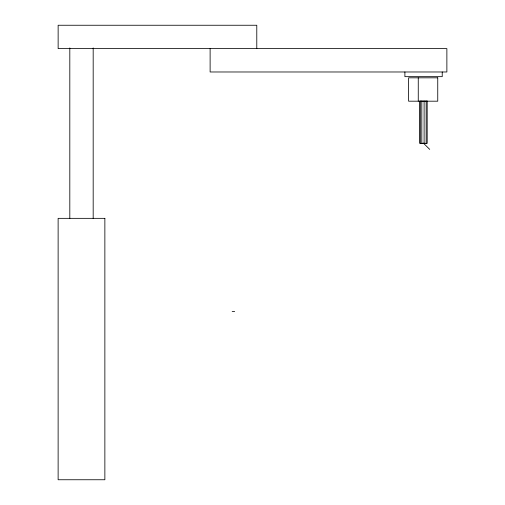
<?xml version="1.0" encoding="UTF-8"?>
<svg xmlns="http://www.w3.org/2000/svg" width="505" height="505" viewBox="0 0 505 505"><rect width="100%" height="100%" fill="white"/><g stroke="black" fill="none" stroke-linecap="round" stroke-linejoin="round"><path stroke-width="0.76" d="M422.319 143.25L424.806 143.25M232.186 311.49L234.673 311.49M423.487 143.25L429.717 149.385M442.228 71.981L442.228 76.659L404.896 76.659L404.896 71.981M426.157 101.101L426.157 143.357M424.105 101.101L424.105 143.357M421.82 101.101L421.82 143.357M420.173 101.101L420.173 143.357M418.26 77.827L418.26 101.189M256.786 48.619L256.786 25.25L58.138 25.25L58.138 48.619L446.874 48.619L446.874 71.981L210.118 71.981L210.118 48.619M93.179 47.918L93.179 218.495M69.81 47.918L69.81 218.495M437.747 77.827L408.608 77.827L408.608 101.189L437.747 101.189L437.747 77.827M427.186 101.101L419.794 101.101L419.794 143.357L427.186 143.357L427.186 101.101M104.863 218.343L58.125 218.343L58.125 479.75L104.863 479.75L104.863 218.343"/></g></svg>
